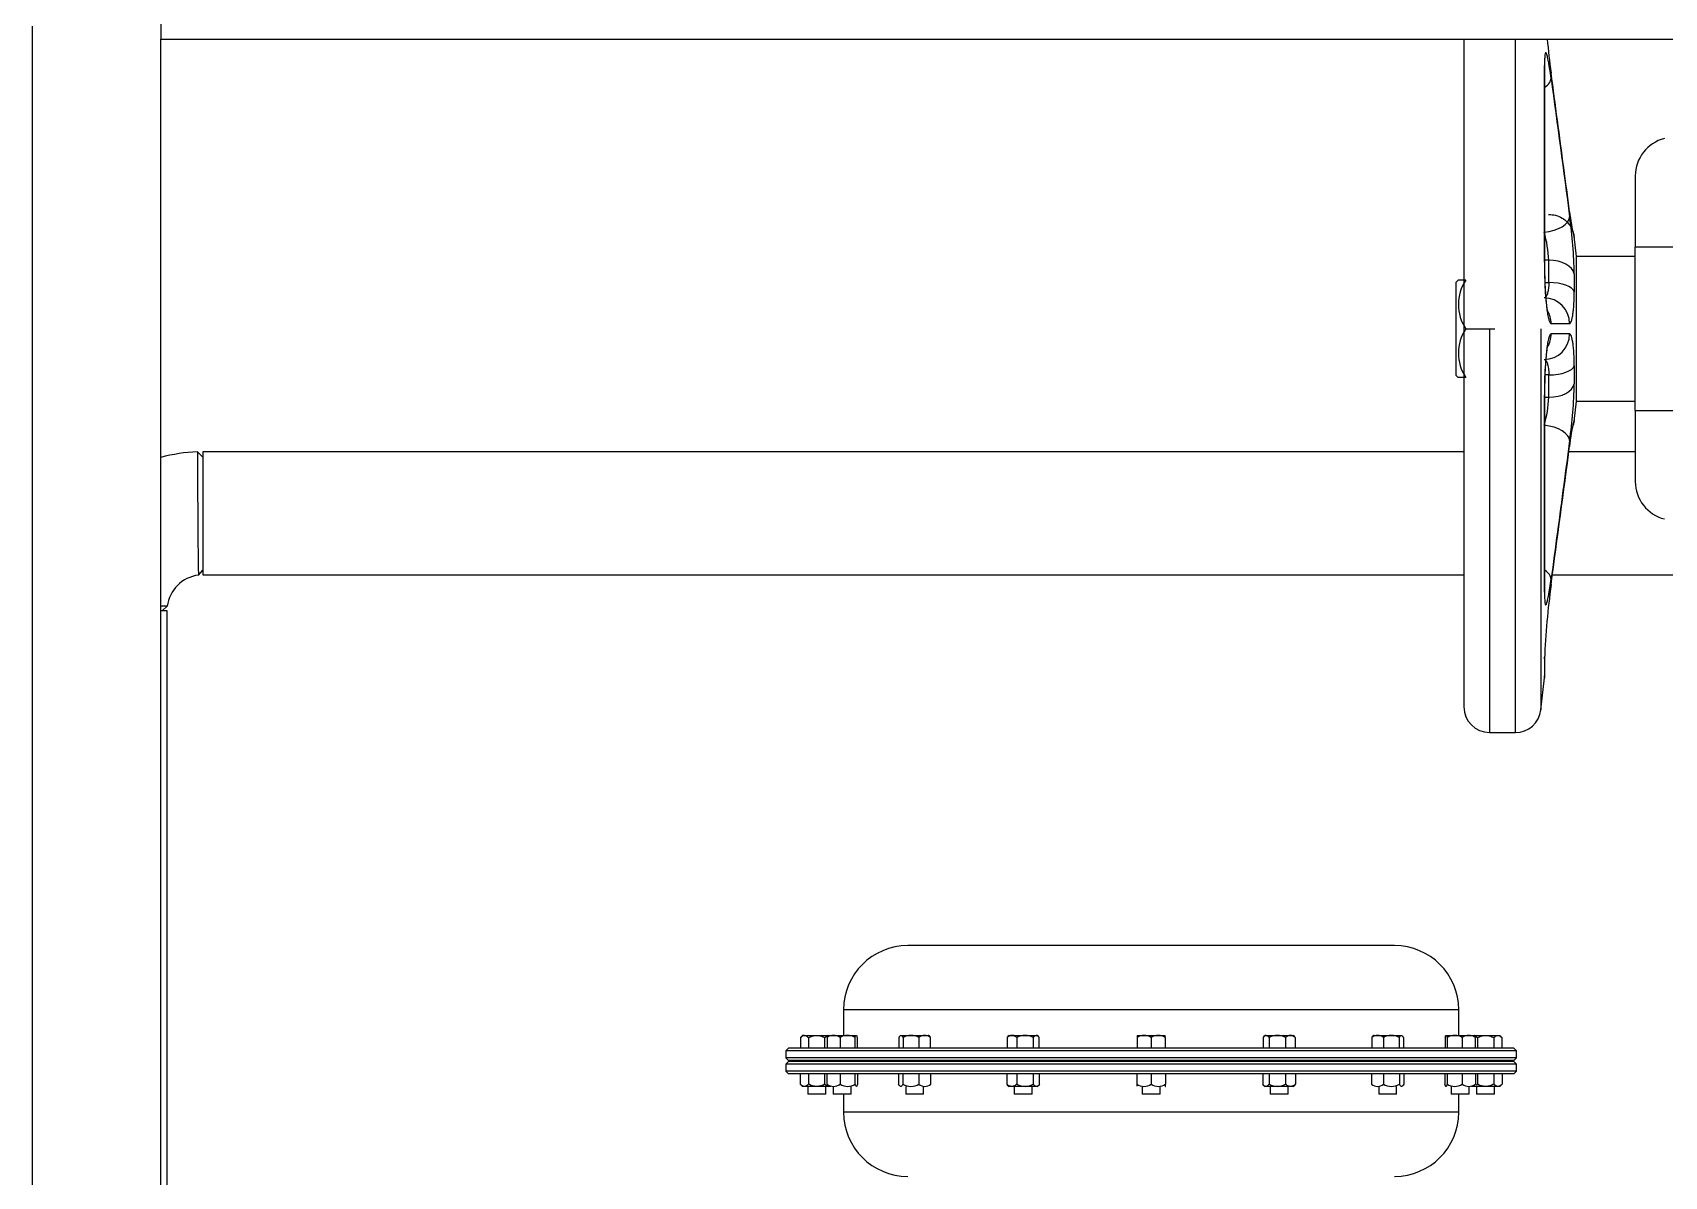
# Model space of a CAD drawing. Extents: x -681219 to -550379, y -242630 to -158199.
# Drawn here: x -639715 to -638525, y -176610 to -175776 of the extents above; entities that cross this region are included whole.
import ezdxf

# ---------------------------------------------------------------- set-up
doc = ezdxf.new("R2010")
doc.units = 0
doc.header["$LTSCALE"] = 1000
for name, color, linetype in [('$TD_AUDIT_GENERATED_(1F41)', 7, 'CONTINUOUS'), ('$TD_AUDIT_GENERATED_(1F53)', 7, 'CONTINUOUS'), ('$TD_AUDIT_GENERATED_(24C)', 7, 'CONTINUOUS'), ('DN100_BSA1', 7, 'CONTINUOUS'), ('GBT_12459_90度弯头D', 7, 'CONTINUOUS'), ('PN3326', 7, 'CONTINUOUS')]:
    doc.layers.add(name, color=color, linetype=linetype)

msp = doc.modelspace()

# ---------------------------------------------------------------- linework, layer by layer
at = {"layer": '$TD_AUDIT_GENERATED_(1F41)', "color": 7, "linetype": 'Continuous'}
for p, q in [((-639591.143, -176081.6115), (-639591.143, -176171.3878)), ((-638670.8757, -176081.6115), (-639591.143, -176081.6115)), ((-638545.7875, -176081.6115), (-638594.2941, -176081.6115)), ((-639591.143, -176171.3878), (-638670.8757, -176171.3878)), ((-638606.3219, -176171.3878), (-638363.0093, -176171.3878))]:
    msp.add_line(p, q, dxfattribs=at)
at = {"layer": '$TD_AUDIT_GENERATED_(1F53)', "color": 7, "linetype": 'Continuous'}
for p, q in [((-639617.3277, -176197.5726), (-639621.8734, -176197.5726)), ((-639617.3277, -177042.4055), (-639617.3277, -176197.5726))]:
    msp.add_line(p, q, dxfattribs=at)
at = {"layer": '$TD_AUDIT_GENERATED_(24C)', "color": 7, "linetype": 'Continuous'}
for p, q in [((-639621.8734, -175640.2111), (-639621.8734, -175780.4867)), ((-639715.3905, -177042.4055), (-639715.3905, -175771.135)), ((-639621.8734, -175780.4867), (-633113.0882, -175780.4867)), ((-639621.8734, -177042.4055), (-639621.8734, -175780.4867))]:
    msp.add_line(p, q, dxfattribs=at)
at = {"layer": 'DN100_BSA1', "color": 7, "linetype": 'Continuous'}
for p, q in [((-638670.8757, -175780.4867), (-638670.8757, -176267.7104)), ((-638633.3541, -176286.4138), (-638633.3541, -175780.4867)), ((-638612.0624, -175943.1191), (-638612.0624, -175799.7313)), ((-638611.9377, -175943.5316), (-638611.9377, -175801.3576)), ((-638611.9221, -175801.5294), (-638611.9105, -175800.3731)), ((-638545.7875, -175880.2577), (-638545.7875, -175932.2017)), ((-638590.3589, -175924.6416), (-638590.3589, -175924.2173)), ((-638588.6404, -175939.0266), (-638590.3589, -175924.2173)), ((-638588.6404, -176044.6437), (-638588.6404, -175939.0266)), ((-638545.7875, -175939.0266), (-638588.6404, -175939.0266)), ((-638545.7875, -176051.4686), (-638545.7875, -175932.2017)), ((-638498.7028, -175932.2017), (-638545.7875, -175932.2017)), ((-638608.9376, -175941.864), (-638611.9377, -175941.864)), ((-638608.9376, -175958.169), (-638608.9376, -175941.864)), ((-638590.3589, -175951.6887), (-638590.3589, -175964.788)), ((-638674.9816, -175956.2987), (-638676.4839, -175957.801)), ((-638676.4839, -176025.8693), (-638676.4839, -175957.801)), ((-638669.4841, -175956.2987), (-638674.9816, -175956.2987)), ((-638611.6072, -175958.169), (-638608.9376, -175958.169)), ((-638669.4841, -175991.8351), (-638648.4288, -175991.8351)), ((-638652.1723, -175991.8351), (-638652.1723, -176286.4138)), ((-638614.7753, -175991.8351), (-638614.7753, -176269.8663)), ((-638590.3589, -176018.8823), (-638590.3589, -176031.9815)), ((-638676.4839, -176025.8693), (-638674.9816, -176027.3716)), ((-638669.4841, -176027.3716), (-638674.9816, -176027.3716)), ((-638608.9376, -176025.5013), (-638611.6057, -176025.5013)), ((-638608.9376, -176041.8062), (-638608.9376, -176025.5013)), ((-638612.0624, -176183.939), (-638612.0624, -176040.5512)), ((-638611.9377, -176182.3127), (-638611.9377, -176040.1387)), ((-638611.9377, -176041.8062), (-638608.9376, -176041.8062)), ((-638590.3589, -176059.4529), (-638588.6404, -176044.6437)), ((-638588.6404, -176044.6437), (-638545.7875, -176044.6437)), ((-638545.7875, -176051.4686), (-638498.7028, -176051.4686)), ((-638545.7875, -176051.4686), (-638545.7875, -176103.4126)), ((-638590.3589, -176059.0287), (-638590.3589, -176059.4529)), ((-638612.0624, -176232.655), (-638612.0624, -176246.487)), ((-638611.9377, -176244.3311), (-638611.9377, -176230.6162)), ((-638614.7753, -176269.8663), (-638612.0624, -176246.487)), ((-638652.1723, -176286.4138), (-638633.3541, -176286.4138))]:
    msp.add_line(p, q, dxfattribs=at)
for centre, radius, start, end in [((-637996.212, -175723.859), 616.4489, 185.2659195, 187.5867104), ((-638517.7324, -175880.2577), 28.0551, 104.161653, 180), ((-638487.0203, -175896.8394), 107.1194, 185.124308, 195.183766), ((-638928.3589, -175958.1614), 338.062, 1.0970687, 8.1504892), ((-638697.244, -175945.8343), 88.3956, 2.5742995, 16.0414934), ((-638608.9376, -175926.3732), 18.7034, 6.6190239, 17.00215), ((-638643.2354, -175974.0669), 31.6971, 145.9052426, 214.0947574), ((-638643.0966, -176009.6034), 31.8122, 146.0453874, 213.9546126), ((-638608.1173, -173800.9286), 2187.1279, 270.02234, 270.3773862), ((-638607.7193, -178068.6435), 2073.0296, 89.612843, 89.9874308), ((-638933.9348, -176025.058), 343.6457, 351.9068855, 358.8455566), ((-638693.9169, -176038.3813), 85.0482, 343.692178, 357.692029), ((-638507.16, -176083.2251), 86.7567, 163.6307496, 176.0596499), ((-638608.9376, -176057.2971), 18.7034, 345.467224, 353.3809761), ((-638517.7324, -176103.4126), 28.0551, 180, 255.838347), ((-637991.1935, -176260.2553), 621.4821, 172.4338001, 177.4546365), ((-638630.6411, -176244.3311), 18.7034, 353.3809761, 0), ((-638652.1723, -176267.7104), 18.7034, 180, 270), ((-638633.3541, -176267.7104), 18.7034, 270, 353.3809761)]:
    msp.add_arc(centre, radius, start, end, dxfattribs=at)
for centre, major_axis, ratio, start_param, end_param in [((-638630.6411, -175801.3576), (-18.7034, 0), 0.754378405, 3.141592654, 3.257116414), ((-638625.8433, -175810.8731), (18.5378, 2.4835), 0.49666831, 5.491692957, 6.214702089), ((-638612.2904, -175912.056), (-18.538, -2.482), 0.49667246, 1.50439629, 3.070622866), ((-638608.9376, -175926.784), (18.7034, 0), 0.993725393, 0.115523761, 0.415185486), ((-638630.6411, -175943.5316), (-18.7034, 0), 0.191304348, 3.129945742, 3.257116414), ((-638608.9376, -175952.9687), (-18.7034, 0), 0.593725393, 3.257116414, 4.71238898), ((-638608.9376, -175965.6504), (-18.7034, 0), 0.4, 3.257116414, 4.71238898), ((-638612.2904, -175988.0945), (0, 18.7034), 0.99334492, 4.716958731, 6.283185307), ((-638625.8433, -175988.0945), (0, -18.7034), 0.993336619, 1.572838372, 2.107256507), ((-638612.2904, -175995.5758), (0, -18.7034), 0.99334492, 0, 1.566226576), ((-638625.8433, -175995.5758), (0, 18.7034), 0.993336619, 4.178509404, 4.710346936), ((-638608.9376, -176018.0199), (18.7034, 0), 0.4, 4.71238898, 6.167661546), ((-638608.9376, -176030.7015), (-18.7034, 0), 0.593725393, 1.570796327, 3.026068893), ((-638630.6411, -176040.1387), (-18.7034, 0), 0.191304348, 3.026068893, 3.141592654), ((-638612.2904, -176071.6143), (-18.538, 2.482), 0.49667246, 3.212562441, 4.778789017), ((-638608.9376, -176056.8863), (18.7034, 0), 0.993725393, 5.867300109, 6.167661546), ((-638625.8433, -176172.7972), (18.5378, -2.4835), 0.49666831, 0.068483218, 0.79149235), ((-638630.6411, -176182.3127), (-18.7034, 0), 0.754378405, 3.026068893, 3.141592654), ((-638630.6411, -176230.6162), (-18.7034, 0), 0.945682753, 3.026068893, 3.141592654)]:
    msp.add_ellipse(centre, major_axis=major_axis, ratio=ratio, start_param=start_param, end_param=end_param, dxfattribs=at)
for points, knots in [([(-638607.2646, -175809.0255), (-638607.5867, -175806.6206), (-638607.9033, -175804.4153), (-638608.3709, -175801.3948), (-638608.5255, -175800.4363), (-638608.8325, -175798.6195), (-638608.9825, -175797.775), (-638609.4203, -175795.4412), (-638609.6972, -175794.1424), (-638610.0918, -175792.5914), (-638610.2182, -175792.1475), (-638610.4591, -175791.4114), (-638610.574, -175791.1174), (-638610.7931, -175790.6764), (-638610.8972, -175790.5294), (-638611.0455, -175790.4229), (-638611.0936, -175790.4066), (-638611.186, -175790.4124), (-638611.2304, -175790.4344), (-638611.444, -175790.638), (-638611.5882, -175791.0977), (-638611.7356, -175792.0511), (-638611.7635, -175792.2615), (-638611.8153, -175792.7159), (-638611.8393, -175792.9602), (-638611.9057, -175793.744), (-638611.9427, -175794.3338), (-638612.002, -175795.6469), (-638612.0245, -175796.3701), (-638612.0547, -175797.9536), (-638612.0624, -175798.8139), (-638612.0624, -175799.7313)], [0, 0, 0, 0, 0.125, 0.125, 0.1875, 0.1875, 0.25, 0.25, 0.375, 0.375, 0.4375, 0.4375, 0.5, 0.5, 0.5625, 0.5625, 0.59375, 0.59375, 0.625, 0.625, 0.75, 0.75, 0.78125, 0.78125, 0.8125, 0.8125, 0.875, 0.875, 0.9375, 0.9375, 1, 1, 1, 1]), ([(-638611.9105, -175800.3731), (-638611.9055, -175799.4255), (-638611.8999, -175797.6045), (-638611.8088, -175796.5012), (-638611.7883, -175796.3522), (-638611.7883, -175796.3521)], [0, 0, 0, 0, 0.1037964931, 0.2407247252, 0.2770910238, 0.2770910238, 0.2770910238, 0.2770910238]), ([(-638593.7116, -175906.407), (-638595.1477, -175895.686), (-638596.5842, -175884.9631), (-638598.0209, -175874.2395), (-638601.1016, -175851.2441), (-638604.183, -175828.2456), (-638607.2646, -175805.2466)], [0, 0, 0, 0, 0.318029207, 0.318029207, 0.318029207, 1, 1, 1, 1]), ([(-638609.0963, -175908.5032), (-638607.1926, -175908.5386), (-638603.9183, -175908.6648), (-638599.253, -175910.8144), (-638595.7764, -175913.5721), (-638593.4833, -175916.3969), (-638592.1751, -175918.7656), (-638591.5694, -175920.2535), (-638591.3151, -175921.008), (-638591.1952, -175921.4205), (-638591.1917, -175921.4541), (-638591.4114, -175920.5171), (-638591.9666, -175917.6861), (-638592.8297, -175912.524), (-638593.4354, -175908.0648), (-638593.7551, -175905.7019)], [0, 0, 0, 0, 0.089890045, 0.180454495, 0.25664734, 0.320424844, 0.36996897, 0.401692341, 0.425910644, 0.45427459, 0.497266816, 0.574568597, 0.704780663, 0.867936806, 1, 1, 1, 1]), ([(-638612.0624, -175943.1191), (-638612.0624, -175945.8626), (-638612.0324, -175948.6133), (-638611.9436, -175952.7495), (-638611.9066, -175954.1299), (-638611.8173, -175956.8944), (-638611.7655, -175958.2594), (-638611.5902, -175962.2742), (-638611.4466, -175964.8581), (-638611.2312, -175967.9687), (-638611.1864, -175968.5841), (-638611.094, -175969.7876), (-638611.0465, -175970.3777), (-638610.8995, -175972.1133), (-638610.7959, -175973.2243), (-638610.5771, -175975.355), (-638610.4619, -175976.3746), (-638610.2799, -175977.8334), (-638610.2175, -175978.3084), (-638610.0912, -175979.2232), (-638610.0271, -175979.6643), (-638609.7013, -175981.7904), (-638609.4249, -175983.2393), (-638609.0574, -175984.7289), (-638608.9826, -175985.0113), (-638608.8323, -175985.537), (-638608.7568, -175985.7808), (-638608.5287, -175986.4568), (-638608.3749, -175986.8333), (-638608.0636, -175987.4395), (-638607.9061, -175987.6692), (-638607.5872, -175987.9781), (-638607.4256, -175988.0565), (-638607.2646, -175988.0563)], [0, 0, 0, 0, 0.125, 0.125, 0.1875, 0.1875, 0.25, 0.25, 0.375, 0.375, 0.40625, 0.40625, 0.4375, 0.4375, 0.5, 0.5, 0.5625, 0.5625, 0.59375, 0.59375, 0.625, 0.625, 0.75, 0.75, 0.78125, 0.78125, 0.8125, 0.8125, 0.875, 0.875, 0.9375, 0.9375, 1, 1, 1, 1]), ([(-638609.5121, -175980.1614), (-638609.5117, -175980.1626), (-638609.554, -175980.0221), (-638609.8189, -175978.8677), (-638610.3415, -175975.6198), (-638610.9801, -175969.6496), (-638611.5323, -175961.4041), (-638611.8845, -175952.0917), (-638611.9088, -175946.522), (-638611.9164, -175943.5697)], [0.3477660261, 0.3477660261, 0.3477660261, 0.3477660261, 0.3714615548, 0.4285541454, 0.5163783682, 0.6308193417, 0.7574330191, 0.8897505765, 1, 1, 1, 1]), ([(-638608.9376, -175958.169), (-638608.9376, -175959.8634), (-638609.037, -175961.405), (-638609.2691, -175963.1475), (-638609.3211, -175963.4872), (-638609.4336, -175964.1365), (-638609.4943, -175964.4476), (-638609.6884, -175965.3414), (-638609.8339, -175965.8848), (-638610.1523, -175966.8672), (-638610.326, -175967.3069), (-638610.6868, -175968.0557), (-638610.8749, -175968.3691), (-638611.2638, -175968.8754), (-638611.4659, -175969.069), (-638611.875, -175969.3265), (-638612.0818, -175969.3911), (-638612.2904, -175969.3911)], [0, 0, 0, 0, 0.25, 0.25, 0.3125, 0.3125, 0.375, 0.375, 0.5, 0.5, 0.625, 0.625, 0.75, 0.75, 0.875, 0.875, 1, 1, 1, 1]), ([(-638593.7116, -175988.009), (-638593.498, -175988.0073), (-638593.2876, -175987.8671), (-638592.8741, -175987.3203), (-638592.6708, -175986.9138), (-638592.3727, -175986.0994), (-638592.2741, -175985.7923), (-638592.0825, -175985.1184), (-638591.9893, -175984.7511), (-638591.7176, -175983.5603), (-638591.5471, -175982.6484), (-638591.2311, -175980.5896), (-638591.085, -175979.4332), (-638590.8311, -175976.9516), (-638590.7223, -175975.6222), (-638590.5889, -175973.4997), (-638590.5494, -175972.7706), (-638590.481, -175971.2692), (-638590.452, -175970.4946), (-638590.3824, -175968.1263), (-638590.3589, -175966.4872), (-638590.3589, -175964.788)], [0, 0, 0, 0, 0.125, 0.125, 0.25, 0.25, 0.3125, 0.3125, 0.375, 0.375, 0.5, 0.5, 0.625, 0.625, 0.75, 0.75, 0.8125, 0.8125, 0.875, 0.875, 1, 1, 1, 1]), ([(-638607.2646, -175995.614), (-638607.5867, -175995.6135), (-638607.9033, -175995.9215), (-638608.3709, -175996.8278), (-638608.5255, -175997.2047), (-638608.8325, -175998.1132), (-638608.9825, -175998.6384), (-638609.4203, -176000.4104), (-638609.6972, -176001.8547), (-638610.0918, -176004.4274), (-638610.2182, -176005.344), (-638610.4591, -176007.2721), (-638610.574, -176008.2866), (-638610.7931, -176010.416), (-638610.8972, -176011.5308), (-638611.0455, -176013.2807), (-638611.0936, -176013.877), (-638611.186, -176015.0808), (-638611.2304, -176015.69), (-638611.444, -176018.7725), (-638611.5882, -176021.3531), (-638611.7356, -176024.7251), (-638611.7635, -176025.4083), (-638611.8153, -176026.7733), (-638611.8393, -176027.4568), (-638611.9057, -176029.5104), (-638611.9427, -176030.8837), (-638612.002, -176033.6383), (-638612.0245, -176035.0196), (-638612.0547, -176037.7907), (-638612.0624, -176039.1795), (-638612.0624, -176040.5512)], [0, 0, 0, 0, 0.125, 0.125, 0.1875, 0.1875, 0.25, 0.25, 0.375, 0.375, 0.4375, 0.4375, 0.5, 0.5, 0.5625, 0.5625, 0.59375, 0.59375, 0.625, 0.625, 0.75, 0.75, 0.78125, 0.78125, 0.8125, 0.8125, 0.875, 0.875, 0.9375, 0.9375, 1, 1, 1, 1]), ([(-638590.3589, -176018.8823), (-638590.3589, -176017.182), (-638590.3824, -176015.5519), (-638590.4738, -176012.4277), (-638590.5415, -176010.9335), (-638590.6749, -176008.798), (-638590.7248, -176008.1016), (-638590.8342, -176006.7567), (-638590.8934, -176006.111), (-638591.0833, -176004.2523), (-638591.2262, -176003.1177), (-638591.462, -176001.5743), (-638591.5441, -176001.0863), (-638591.7152, -176000.1649), (-638591.8045, -175999.7299), (-638592.0784, -175998.5268), (-638592.269, -175997.8569), (-638592.6631, -175996.7747), (-638592.8665, -175996.3623), (-638593.1803, -175995.944), (-638593.2861, -175995.8385), (-638593.4982, -175995.6978), (-638593.6047, -175995.6621), (-638593.7116, -175995.6613)], [0, 0, 0, 0, 0.125, 0.125, 0.25, 0.25, 0.3125, 0.3125, 0.375, 0.375, 0.5, 0.5, 0.5625, 0.5625, 0.625, 0.625, 0.75, 0.75, 0.875, 0.875, 0.9375, 0.9375, 1, 1, 1, 1]), ([(-638611.8974, -176037.9885), (-638611.8901, -176035.8312), (-638611.8663, -176030.8738), (-638611.5215, -176022.0237), (-638610.9429, -176013.5548), (-638610.2632, -176007.4079), (-638609.7023, -176004.2004), (-638609.5182, -176003.5288), (-638609.5179, -176003.5266)], [0, 0, 0, 0, 0.0814489885, 0.2180808201, 0.3540201461, 0.4715807127, 0.5706081268, 0.6301340733, 0.6301340733, 0.6301340733, 0.6301340733]), ([(-638612.2904, -176014.2792), (-638611.8728, -176014.2792), (-638611.4666, -176014.5339), (-638610.8803, -176015.2926), (-638610.6885, -176015.6114), (-638610.3278, -176016.3593), (-638610.1572, -176016.79), (-638609.919, -176017.5218), (-638609.8426, -176017.7801), (-638609.6963, -176018.3264), (-638609.6263, -176018.6157), (-638609.4302, -176019.5161), (-638609.3177, -176020.1612), (-638609.1331, -176021.5399), (-638609.061, -176022.2734), (-638608.9629, -176023.8336), (-638608.9376, -176024.6532), (-638608.9376, -176025.5013)], [0, 0, 0, 0, 0.25, 0.25, 0.375, 0.375, 0.5, 0.5, 0.5625, 0.5625, 0.625, 0.625, 0.75, 0.75, 0.875, 0.875, 1, 1, 1, 1]), ([(-638593.7525, -176077.8535), (-638593.7315, -176077.691), (-638593.3464, -176074.7136), (-638592.538, -176069.3188), (-638591.6684, -176064.372), (-638591.2681, -176062.5115), (-638591.1958, -176062.2522), (-638591.1958, -176062.2522)], [0, 0, 0, 0, 0.0086866735, 0.1848103011, 0.3608193137, 0.4837816447, 0.5205297267, 0.5205297267, 0.5205297267, 0.5205297267]), ([(-638593.7116, -176073.4372), (-638595.1477, -176084.1693), (-638596.5842, -176094.8994), (-638598.0209, -176105.6288), (-638601.1016, -176128.6365), (-638604.183, -176151.641), (-638607.2646, -176174.6448)], [0, 0, 0, 0, 0.318029207, 0.318029207, 0.318029207, 1, 1, 1, 1]), ([(-638612.0624, -176183.939), (-638612.0624, -176185.7738), (-638612.0324, -176187.3447), (-638611.9436, -176189.32), (-638611.9066, -176189.9144), (-638611.8173, -176190.9704), (-638611.7655, -176191.4245), (-638611.5902, -176192.5619), (-638611.4466, -176193.0282), (-638611.2312, -176193.2355), (-638611.1864, -176193.2578), (-638611.094, -176193.2638), (-638611.0465, -176193.2477), (-638610.8995, -176193.1432), (-638610.7959, -176192.9986), (-638610.5771, -176192.5604), (-638610.4619, -176192.2668), (-638610.2799, -176191.7114), (-638610.2175, -176191.5066), (-638610.0912, -176191.0633), (-638610.0271, -176190.8244), (-638609.7013, -176189.5449), (-638609.4249, -176188.2527), (-638609.0574, -176186.2952), (-638608.9826, -176185.8851), (-638608.8323, -176185.0391), (-638608.7568, -176184.6025), (-638608.5287, -176183.2532), (-638608.3749, -176182.3007), (-638608.0636, -176180.2912), (-638607.9061, -176179.2341), (-638607.5872, -176177.0126), (-638607.4256, -176175.8473), (-638607.2646, -176174.6448)], [0, 0, 0, 0, 0.125, 0.125, 0.1875, 0.1875, 0.25, 0.25, 0.375, 0.375, 0.40625, 0.40625, 0.4375, 0.4375, 0.5, 0.5, 0.5625, 0.5625, 0.59375, 0.59375, 0.625, 0.625, 0.75, 0.75, 0.78125, 0.78125, 0.8125, 0.8125, 0.875, 0.875, 0.9375, 0.9375, 1, 1, 1, 1]), ([(-638611.7879, -176187.3334), (-638611.7874, -176187.3328), (-638611.8291, -176186.9395), (-638611.921, -176185.3305), (-638611.9199, -176183.3419), (-638611.92, -176182.1253)], [0.6883615382, 0.6883615382, 0.6883615382, 0.6883615382, 0.7611742452, 0.8787816893, 1, 1, 1, 1])]:
    msp.add_open_spline(points, degree=3, knots=knots, dxfattribs=at)
for points in [[(-638607.2646, -175809.0255), (-638602.746, -175842.7569), (-638598.2272, -175876.4873), (-638593.7116, -175910.2331)], [(-638607.2646, -176178.4237), (-638602.746, -176144.6993), (-638598.2272, -176110.9739), (-638593.7116, -176077.2633)]]:
    msp.add_open_spline(points, degree=3, dxfattribs=at)
at = {"layer": 'GBT_12459_90度弯头D', "color": 7, "linetype": 'Continuous'}
for p, q in [((-639591.143, -176085.4145), (-639595.0083, -176081.6759)), ((-639591.143, -176085.4146), (-639591.143, -176167.8819)), ((-639594.4161, -176171.5932), (-639591.143, -176167.8818)), ((-639620.8337, -176197.5726), (-639617.1224, -176194.2995))]:
    msp.add_line(p, q, dxfattribs=at)
for centre, radius, start, end in [((-639591.143, -176197.5726), 115.9611, 91.9261288, 105.3673541), ((-634675.0157, -176094.2288), 4920.0087, 179.8538184, 180.900981), ((-639591.143, -176197.5726), 26.1848, 97.1628602, 172.8485307), ((-639696.5711, -181430.157), 5236.4602, 89.1306618, 89.1825516)]:
    msp.add_arc(centre, radius, start, end, dxfattribs=at)
at = {"layer": 'PN3326', "color": 7, "linetype": 'Continuous'}
for p, q in [((-638721.4346, -176441.9326), (-639076.7993, -176441.9326)), ((-638674.6761, -176488.6911), (-639123.5578, -176488.6911)), ((-639123.5578, -176488.6911), (-639123.5578, -176507.3945)), ((-638674.6761, -176507.3945), (-638674.6761, -176488.6911)), ((-639153.4833, -176507.3945), (-639155.0746, -176508.9859)), ((-639155.0746, -176508.9859), (-639155.0746, -176516.7462)), ((-639152.1051, -176507.3945), (-639153.4833, -176507.3945)), ((-639152.1051, -176507.3945), (-639143.1964, -176507.3945)), ((-639149.1355, -176508.9859), (-639149.1355, -176516.7462)), ((-639143.1964, -176507.3945), (-639134.7591, -176507.3945)), ((-639137.2573, -176516.7462), (-639137.2573, -176508.9859)), ((-639135.591, -176508.9859), (-639135.591, -176516.7462)), ((-639134.9038, -176507.3945), (-639130.8792, -176507.3945)), ((-639130.8792, -176507.3945), (-639120.6803, -176507.3945)), ((-639126.1674, -176508.9859), (-639126.1674, -176516.7462)), ((-639120.6803, -176507.3945), (-639114.4181, -176507.3945)), ((-639115.1933, -176516.7462), (-639115.1933, -176508.9859)), ((-639113.6429, -176508.9859), (-639113.6429, -176516.7462)), ((-639083.1807, -176508.9859), (-639083.1807, -176516.7462)), ((-639081.6435, -176507.3945), (-639074.3696, -176507.3945)), ((-639080.1064, -176508.9859), (-639080.1064, -176516.7462)), ((-639074.3696, -176507.3945), (-639064.4333, -176507.3945)), ((-639068.6329, -176508.9859), (-639068.6329, -176516.7462)), ((-639064.4333, -176507.3945), (-639061.4203, -176507.3945)), ((-639060.2337, -176516.7462), (-639060.2337, -176508.9859)), ((-639004.2987, -176508.9859), (-639004.2987, -176516.7462)), ((-639002.809, -176507.3945), (-639003.7388, -176508.3243)), ((-639002.809, -176507.3945), (-639000.6832, -176507.3945)), ((-639000.6832, -176507.3945), (-638991.1794, -176507.3945)), ((-638997.0677, -176508.9859), (-638997.0677, -176516.7462)), ((-638991.1794, -176507.3945), (-638983.0183, -176507.3945)), ((-638985.2911, -176508.9859), (-638985.2911, -176516.7462)), ((-638982.2352, -176507.3945), (-638983.0183, -176507.3945)), ((-638981.3054, -176508.3243), (-638982.2352, -176507.3945)), ((-638980.7455, -176516.7462), (-638980.7455, -176508.9859)), ((-638909.4038, -176507.3945), (-638904.2604, -176507.3945)), ((-638909.4038, -176507.3945), (-638909.4038, -176508.9859)), ((-638909.4038, -176508.9859), (-638909.4038, -176516.7462)), ((-638904.2604, -176507.3945), (-638893.9735, -176507.3945)), ((-638899.1169, -176508.9859), (-638899.1169, -176516.7462)), ((-638893.9735, -176507.3945), (-638888.8301, -176507.3945)), ((-638888.8301, -176508.9859), (-638888.8301, -176507.3945)), ((-638888.8301, -176508.9859), (-638888.8301, -176516.7462)), ((-638817.4884, -176508.9859), (-638817.4884, -176516.7462)), ((-638815.9987, -176507.3945), (-638816.9254, -176508.3213)), ((-638815.2156, -176507.3945), (-638815.9987, -176507.3945)), ((-638815.2156, -176507.3945), (-638807.0545, -176507.3945)), ((-638812.9428, -176508.9859), (-638812.9428, -176516.7462)), ((-638807.0545, -176507.3945), (-638797.5507, -176507.3945)), ((-638801.1662, -176508.9859), (-638801.1662, -176516.7462)), ((-638797.5507, -176507.3945), (-638795.4249, -176507.3945)), ((-638794.4982, -176508.3213), (-638795.4249, -176507.3945)), ((-638793.9351, -176508.9859), (-638793.9351, -176516.7462)), ((-638738.0002, -176508.9859), (-638738.0002, -176516.7462)), ((-638736.8136, -176507.3945), (-638733.8006, -176507.3945)), ((-638733.8006, -176507.3945), (-638723.8643, -176507.3945)), ((-638729.601, -176508.9859), (-638729.601, -176516.7462)), ((-638723.8643, -176507.3945), (-638716.5904, -176507.3945)), ((-638718.1275, -176508.9859), (-638718.1275, -176516.7462)), ((-638715.0532, -176508.9859), (-638715.0532, -176516.7462)), ((-638684.591, -176508.9859), (-638684.591, -176516.7462)), ((-638683.8158, -176507.3945), (-638677.5535, -176507.3945)), ((-638683.0406, -176508.9859), (-638683.0406, -176516.7462)), ((-638677.5535, -176507.3945), (-638667.3547, -176507.3945)), ((-638672.0665, -176508.9859), (-638672.0665, -176516.7462)), ((-638667.3547, -176507.3945), (-638663.3301, -176507.3945)), ((-638663.5181, -176507.3945), (-638655.0375, -176507.3945)), ((-638662.6429, -176508.9859), (-638662.6429, -176516.7462)), ((-638660.9766, -176508.9859), (-638660.9766, -176516.7462)), ((-638655.0375, -176507.3945), (-638646.1288, -176507.3945)), ((-638649.0984, -176508.9859), (-638649.0984, -176516.7462)), ((-638646.1288, -176507.3945), (-638644.7506, -176507.3945)), ((-638643.1592, -176508.9859), (-638644.7506, -176507.3945)), ((-638643.1592, -176508.9859), (-638643.1592, -176516.7462)), ((-639163.7701, -176516.7462), (-639165.6405, -176518.6166)), ((-638632.5934, -176518.6166), (-639165.6405, -176518.6166)), ((-639165.6405, -176518.6166), (-639165.6405, -176523.76)), ((-638634.4637, -176516.7462), (-639163.7701, -176516.7462)), ((-638632.5934, -176518.6166), (-638634.4637, -176516.7462)), ((-638632.5934, -176523.76), (-638632.5934, -176518.6166)), ((-638632.5934, -176523.76), (-639165.6405, -176523.76)), ((-639165.6405, -176523.76), (-639163.7701, -176525.6303)), ((-639163.7701, -176526.5655), (-639165.6405, -176528.4359)), ((-638632.5934, -176528.4359), (-639165.6405, -176528.4359)), ((-639165.6405, -176528.4359), (-639165.6405, -176533.5793)), ((-638632.5934, -176533.5793), (-639165.6405, -176533.5793)), ((-639165.6405, -176533.5793), (-639163.7701, -176535.4496)), ((-638634.4637, -176525.6303), (-639163.7701, -176525.6303)), ((-638634.4637, -176526.5655), (-639163.7701, -176526.5655)), ((-639161.8998, -176525.6303), (-639161.8998, -176526.5655)), ((-638636.3341, -176526.5655), (-638636.3341, -176525.6303)), ((-638634.4637, -176525.6303), (-638632.5934, -176523.76)), ((-638632.5934, -176528.4359), (-638634.4637, -176526.5655)), ((-638634.4637, -176535.4496), (-638632.5934, -176533.5793)), ((-638632.5934, -176533.5793), (-638632.5934, -176528.4359)), ((-638634.4637, -176535.4496), (-639163.7701, -176535.4496)), ((-639155.2906, -176535.4496), (-639155.2906, -176542.994)), ((-639155.2906, -176542.994), (-639153.4833, -176544.8013)), ((-639132.9095, -176544.8013), (-639153.4833, -176544.8013)), ((-639149.7426, -176544.8013), (-639149.7426, -176550.4124)), ((-639149.2435, -176535.4496), (-639149.2435, -176542.994)), ((-639137.1493, -176542.994), (-639137.1493, -176535.4496)), ((-639136.6502, -176550.4124), (-639136.6502, -176544.8013)), ((-639135.7906, -176535.4496), (-639135.7906, -176542.994)), ((-639131.1631, -176544.8013), (-639131.1631, -176550.4124)), ((-639126.1956, -176535.4496), (-639126.1956, -176542.994)), ((-639118.0708, -176550.4124), (-639118.0708, -176544.8013)), ((-639115.022, -176542.994), (-639115.022, -176535.4496)), ((-639113.4433, -176535.4496), (-639113.4433, -176542.994)), ((-639083.3893, -176535.4496), (-639083.3893, -176542.994)), ((-639080.2591, -176535.4496), (-639080.2591, -176542.994)), ((-639078.2534, -176544.8013), (-639078.2534, -176550.4124)), ((-639068.577, -176535.4496), (-639068.577, -176542.994)), ((-639065.161, -176550.4124), (-639065.161, -176544.8013)), ((-639060.025, -176542.994), (-639060.025, -176535.4496)), ((-639004.5129, -176535.4496), (-639004.5129, -176542.994)), ((-639003.9834, -176543.6269), (-639002.809, -176544.8013)), ((-638982.2352, -176544.8013), (-639002.809, -176544.8013)), ((-638999.0683, -176544.8013), (-638999.0683, -176550.4124)), ((-638997.1504, -176535.4496), (-638997.1504, -176542.994)), ((-638985.9759, -176550.4124), (-638985.9759, -176544.8013)), ((-638985.1596, -176535.4496), (-638985.1596, -176542.994)), ((-638982.2352, -176544.8013), (-638981.0608, -176543.6269)), ((-638980.5313, -176542.994), (-638980.5313, -176535.4496)), ((-638909.5908, -176535.4496), (-638909.5908, -176542.994)), ((-638909.5908, -176542.994), (-638909.5908, -176544.4867)), ((-638905.6631, -176544.8013), (-638905.6631, -176550.4124)), ((-638899.1169, -176535.4496), (-638899.1169, -176542.994)), ((-638892.5707, -176550.4124), (-638892.5707, -176544.8013)), ((-638888.8301, -176544.8013), (-638888.643, -176544.6143)), ((-638888.643, -176535.4496), (-638888.643, -176542.994)), ((-638888.643, -176544.6143), (-638888.643, -176542.994)), ((-638817.7025, -176535.4496), (-638817.7025, -176542.994)), ((-638817.0866, -176543.7134), (-638815.9987, -176544.8013)), ((-638795.4249, -176544.8013), (-638815.9987, -176544.8013)), ((-638813.0743, -176535.4496), (-638813.0743, -176542.994)), ((-638812.258, -176544.8013), (-638812.258, -176550.4124)), ((-638801.0835, -176535.4496), (-638801.0835, -176542.994)), ((-638799.1656, -176550.4124), (-638799.1656, -176544.8013)), ((-638795.4249, -176544.8013), (-638794.337, -176543.7134)), ((-638793.721, -176535.4496), (-638793.721, -176542.994)), ((-638738.2088, -176535.4496), (-638738.2088, -176542.994)), ((-638733.0729, -176544.8013), (-638733.0729, -176550.4124)), ((-638729.6569, -176535.4496), (-638729.6569, -176542.994)), ((-638719.9805, -176550.4124), (-638719.9805, -176544.8013)), ((-638717.9748, -176535.4496), (-638717.9748, -176542.994)), ((-638714.8446, -176535.4496), (-638714.8446, -176542.994)), ((-638684.7905, -176535.4496), (-638684.7905, -176542.994)), ((-638683.2119, -176535.4496), (-638683.2119, -176542.994)), ((-638680.1631, -176544.8013), (-638680.1631, -176550.4124)), ((-638672.0383, -176535.4496), (-638672.0383, -176542.994)), ((-638667.0707, -176550.4124), (-638667.0707, -176544.8013)), ((-638644.7506, -176544.8013), (-638665.3244, -176544.8013)), ((-638662.4433, -176535.4496), (-638662.4433, -176542.994)), ((-638661.5837, -176544.8013), (-638661.5837, -176550.4124)), ((-638661.0846, -176535.4496), (-638661.0846, -176542.994)), ((-638648.9904, -176535.4496), (-638648.9904, -176542.994)), ((-638648.4913, -176550.4124), (-638648.4913, -176544.8013)), ((-638644.7506, -176544.8013), (-638642.9433, -176542.994)), ((-638642.9433, -176535.4496), (-638642.9433, -176542.994)), ((-639136.6502, -176550.4124), (-639149.7426, -176550.4124)), ((-639118.0708, -176550.4124), (-639131.1631, -176550.4124)), ((-639123.5578, -176550.4124), (-639123.5578, -176563.5047)), ((-639065.161, -176550.4124), (-639078.2534, -176550.4124)), ((-638985.9759, -176550.4124), (-638999.0683, -176550.4124)), ((-638892.5707, -176550.4124), (-638905.6631, -176550.4124)), ((-638799.1656, -176550.4124), (-638812.258, -176550.4124)), ((-638719.9805, -176550.4124), (-638733.0729, -176550.4124)), ((-638667.0707, -176550.4124), (-638680.1631, -176550.4124)), ((-638674.6761, -176563.5047), (-638674.6761, -176550.4124)), ((-638648.4913, -176550.4124), (-638661.5837, -176550.4124)), ((-638674.6761, -176563.5047), (-639123.5578, -176563.5047))]:
    msp.add_line(p, q, dxfattribs=at)
for centre, radius, start, end in [((-639076.7993, -176488.6911), 46.7585, 90, 180), ((-638721.4346, -176488.6911), 46.7585, 0, 90), ((-639130.5764, -176516.0621), 8.6729, 92.0005311, 125.3234982), ((-639131.182, -176516.0623), 8.6731, 54.6768894, 87.9990813), ((-639120.3846, -176518.6695), 11.2789, 91.5025553, 120.8445232), ((-639120.9761, -176518.6697), 11.2791, 59.1557723, 88.4971492), ((-639074.0746, -176519.5938), 12.2029, 91.385247, 119.6229327), ((-639074.6647, -176519.5941), 12.2031, 60.3773407, 88.6144796), ((-639064.1205, -176514.5567), 7.169, 92.5000021, 129.0071398), ((-639064.746, -176514.5569), 7.1692, 50.993338, 87.4995201), ((-639000.3513, -176513.0513), 5.6665, 93.3577415, 134.1560967), ((-639001.0152, -176513.0515), 5.6667, 45.8445312, 86.6416305), ((-638990.8846, -176520.1749), 12.7838, 91.3215448, 118.9255136), ((-638991.4743, -176520.1751), 12.784, 61.0747478, 88.6781939), ((-638903.9625, -176517.4649), 10.0748, 91.6943038, 122.6899436), ((-638904.5583, -176517.4651), 10.075, 57.3103876, 88.3053649), ((-638893.6756, -176517.4649), 10.0748, 91.6943038, 122.6899436), ((-638894.271, -176517.4637), 10.0736, 57.3081928, 88.3075598), ((-638806.7596, -176520.1749), 12.7838, 91.3215448, 118.9255136), ((-638807.3494, -176520.1751), 12.784, 61.0747478, 88.6781939), ((-638797.2188, -176513.0513), 5.6665, 93.3577415, 134.1560967), ((-638797.8826, -176513.0515), 5.6667, 45.8445312, 86.6416305), ((-638733.4879, -176514.5567), 7.169, 92.5000021, 129.0071398), ((-638734.1134, -176514.5569), 7.1692, 50.993338, 87.4995201), ((-638723.5693, -176519.5938), 12.2029, 91.385247, 119.6229327), ((-638724.1593, -176519.5941), 12.2031, 60.3773407, 88.6144796), ((-638677.2578, -176518.6695), 11.2789, 91.5025553, 120.8445232), ((-638677.8494, -176518.6697), 11.2791, 59.1557723, 88.4971492), ((-638667.0519, -176516.0621), 8.6729, 92.0005311, 125.3234982), ((-638667.6575, -176516.0623), 8.6731, 54.6768894, 87.9990813), ((-639130.9931, -176536.584), 8.0065, 233.1870886, 306.8129114), ((-639120.6088, -176534.0386), 10.5552, 238.0421072, 301.9578928), ((-639074.418, -176533.1362), 11.4583, 239.3518018, 300.6481982), ((-639064.301, -176538.0537), 6.5338, 229.1230631, 310.8769369), ((-638991.155, -176532.569), 12.026, 240.0969857, 299.9030143), ((-638904.3539, -176535.2146), 9.3779, 236.0522759, 303.9477241), ((-638904.3539, -176535.2147), 9.3778, 236.0518891, 303.9481109), ((-638893.88, -176535.2147), 9.3778, 236.0518891, 303.9481109), ((-638893.88, -176535.2146), 9.3779, 236.0523601, 303.9476399), ((-638807.0789, -176532.569), 12.026, 240.0969857, 299.9030143), ((-638733.9329, -176538.0537), 6.5338, 229.1230631, 310.8769369), ((-638723.8159, -176533.1362), 11.4583, 239.3518018, 300.6481982), ((-638677.6251, -176534.0386), 10.5552, 238.0421072, 301.9578928), ((-638667.2408, -176536.584), 8.0065, 233.1870886, 306.8129114), ((-639076.7993, -176563.5047), 46.7585, 180, 270), ((-638721.4346, -176563.5047), 46.7585, 270, 0)]:
    msp.add_arc(centre, radius, start, end, dxfattribs=at)
for points, knots in [([(-639155.0746, -176508.9859), (-639154.6112, -176508.5225), (-639154.1355, -176508.126), (-639153.3906, -176507.7002), (-639153.1351, -176507.5864), (-639152.6202, -176507.4334), (-639152.3627, -176507.3945), (-639152.1051, -176507.3945)], [0, 0, 0, 0, 0.5, 0.5, 0.75, 0.75, 1, 1, 1, 1]), ([(-639152.1051, -176507.3945), (-639151.8479, -176507.3945), (-639151.5907, -176507.4333), (-639151.0761, -176507.586), (-639150.8214, -176507.6994), (-639150.077, -176508.1244), (-639149.6003, -176508.5211), (-639149.1355, -176508.9859)], [0, 0, 0, 0, 0.25, 0.25, 0.5, 0.5, 1, 1, 1, 1]), ([(-639149.1355, -176508.9859), (-639148.2077, -176508.522), (-639147.2511, -176508.124), (-639145.766, -176507.7), (-639145.2617, -176507.5874), (-639144.2302, -176507.4338), (-639143.7114, -176507.3945), (-639143.1964, -176507.3945)], [0, 0, 0, 0, 0.5, 0.5, 0.75, 0.75, 1, 1, 1, 1]), ([(-639143.1964, -176507.3945), (-639142.6806, -176507.3945), (-639142.1664, -176507.4335), (-639141.1412, -176507.5856), (-639140.6279, -176507.6996), (-639139.1332, -176508.1266), (-639138.182, -176508.5235), (-639137.2573, -176508.9859)], [0, 0, 0, 0, 0.25, 0.25, 0.5, 0.5, 1, 1, 1, 1]), ([(-639137.2573, -176508.9859), (-639136.7916, -176508.5202), (-639136.3154, -176508.1245), (-639135.5754, -176507.7015), (-639135.3244, -176507.5892), (-639134.8118, -176507.4354), (-639134.5478, -176507.3945), (-639134.2877, -176507.3945)], [0, 0, 0, 0, 0.5, 0.5, 0.75, 0.75, 1, 1, 1, 1]), ([(-639134.8158, -176507.3945), (-639134.8831, -176507.3945), (-639134.9504, -176507.4335), (-639135.085, -176507.5868), (-639135.1515, -176507.7006), (-639135.3459, -176508.1261), (-639135.4701, -176508.5225), (-639135.591, -176508.9859)], [0, 0, 0, 0, 0.25, 0.25, 0.5, 0.5, 1, 1, 1, 1]), ([(-639115.1933, -176508.9859), (-639115.0723, -176508.5225), (-639114.9481, -176508.126), (-639114.7537, -176507.7002), (-639114.687, -176507.5864), (-639114.5525, -176507.4334), (-639114.4853, -176507.3945), (-639114.4181, -176507.3945)], [0, 0, 0, 0, 0.5, 0.5, 0.75, 0.75, 1, 1, 1, 1]), ([(-639114.4181, -176507.3945), (-639114.3508, -176507.3945), (-639114.2835, -176507.4335), (-639114.1489, -176507.5868), (-639114.0823, -176507.7006), (-639113.888, -176508.1261), (-639113.7638, -176508.5225), (-639113.6429, -176508.9859)], [0, 0, 0, 0, 0.25, 0.25, 0.5, 0.5, 1, 1, 1, 1]), ([(-639083.1807, -176508.9859), (-639082.9408, -176508.5225), (-639082.6945, -176508.126), (-639082.3089, -176507.7002), (-639082.1767, -176507.5864), (-639081.9102, -176507.4334), (-639081.7769, -176507.3945), (-639081.6435, -176507.3945)], [0, 0, 0, 0, 0.5, 0.5, 0.75, 0.75, 1, 1, 1, 1]), ([(-639081.6435, -176507.3945), (-639081.5101, -176507.3945), (-639081.3767, -176507.4335), (-639081.1098, -176507.5868), (-639080.9778, -176507.7006), (-639080.5925, -176508.1261), (-639080.3462, -176508.5225), (-639080.1064, -176508.9859)], [0, 0, 0, 0, 0.25, 0.25, 0.5, 0.5, 1, 1, 1, 1]), ([(-639060.2337, -176508.9859), (-639060.4735, -176508.5225), (-639060.7198, -176508.126), (-639061.1054, -176507.7002), (-639061.2377, -176507.5864), (-639061.5042, -176507.4334), (-639061.6375, -176507.3945), (-639061.7708, -176507.3945)], [0, 0, 0, 0, 0.5, 0.5, 0.75, 0.75, 1, 1, 1, 1]), ([(-638985.2911, -176508.9859), (-638984.9364, -176508.5225), (-638984.5723, -176508.126), (-638984.0021, -176507.7002), (-638983.8066, -176507.5864), (-638983.4125, -176507.4334), (-638983.2154, -176507.3945), (-638983.0183, -176507.3945)], [0, 0, 0, 0, 0.5, 0.5, 0.75, 0.75, 1, 1, 1, 1]), ([(-638983.0183, -176507.3945), (-638982.8211, -176507.3945), (-638982.6238, -176507.4335), (-638982.2291, -176507.5868), (-638982.0339, -176507.7006), (-638981.4642, -176508.1261), (-638981.1001, -176508.5225), (-638980.7455, -176508.9859)], [0, 0, 0, 0, 0.25, 0.25, 0.5, 0.5, 1, 1, 1, 1]), ([(-638817.4884, -176508.9859), (-638817.1337, -176508.5225), (-638816.7696, -176508.126), (-638816.1995, -176507.7002), (-638816.0039, -176507.5864), (-638815.6099, -176507.4334), (-638815.4128, -176507.3945), (-638815.2156, -176507.3945)], [0, 0, 0, 0, 0.5, 0.5, 0.75, 0.75, 1, 1, 1, 1]), ([(-638815.2156, -176507.3945), (-638815.0184, -176507.3945), (-638814.8211, -176507.4335), (-638814.4265, -176507.5868), (-638814.2313, -176507.7006), (-638813.6615, -176508.1261), (-638813.2975, -176508.5225), (-638812.9428, -176508.9859)], [0, 0, 0, 0, 0.25, 0.25, 0.5, 0.5, 1, 1, 1, 1]), ([(-638736.4631, -176507.3945), (-638736.5964, -176507.3945), (-638736.7299, -176507.4335), (-638736.9968, -176507.5868), (-638737.1288, -176507.7006), (-638737.5141, -176508.1261), (-638737.7604, -176508.5225), (-638738.0002, -176508.9859)], [0, 0, 0, 0, 0.25, 0.25, 0.5, 0.5, 1, 1, 1, 1]), ([(-638718.1275, -176508.9859), (-638717.8876, -176508.5225), (-638717.6414, -176508.126), (-638717.2558, -176507.7002), (-638717.1235, -176507.5864), (-638716.857, -176507.4334), (-638716.7237, -176507.3945), (-638716.5904, -176507.3945)], [0, 0, 0, 0, 0.5, 0.5, 0.75, 0.75, 1, 1, 1, 1]), ([(-638716.5904, -176507.3945), (-638716.457, -176507.3945), (-638716.3235, -176507.4335), (-638716.0566, -176507.5868), (-638715.9246, -176507.7006), (-638715.5393, -176508.1261), (-638715.2931, -176508.5225), (-638715.0532, -176508.9859)], [0, 0, 0, 0, 0.25, 0.25, 0.5, 0.5, 1, 1, 1, 1]), ([(-638684.591, -176508.9859), (-638684.47, -176508.5225), (-638684.3458, -176508.126), (-638684.1514, -176507.7002), (-638684.0847, -176507.5864), (-638683.9503, -176507.4334), (-638683.883, -176507.3945), (-638683.8158, -176507.3945)], [0, 0, 0, 0, 0.5, 0.5, 0.75, 0.75, 1, 1, 1, 1]), ([(-638683.8158, -176507.3945), (-638683.7485, -176507.3945), (-638683.6812, -176507.4335), (-638683.5466, -176507.5868), (-638683.4801, -176507.7006), (-638683.2857, -176508.1261), (-638683.1616, -176508.5225), (-638683.0406, -176508.9859)], [0, 0, 0, 0, 0.25, 0.25, 0.5, 0.5, 1, 1, 1, 1]), ([(-638663.9462, -176507.3945), (-638663.689, -176507.3945), (-638663.4318, -176507.4333), (-638662.9172, -176507.586), (-638662.6625, -176507.6994), (-638661.9181, -176508.1244), (-638661.4414, -176508.5211), (-638660.9766, -176508.9859)], [0, 0, 0, 0, 0.25, 0.25, 0.5, 0.5, 1, 1, 1, 1]), ([(-638662.6429, -176508.9859), (-638662.7638, -176508.5225), (-638662.888, -176508.126), (-638663.0825, -176507.7002), (-638663.1492, -176507.5864), (-638663.2836, -176507.4334), (-638663.3508, -176507.3945), (-638663.4181, -176507.3945)], [0, 0, 0, 0, 0.5, 0.5, 0.75, 0.75, 1, 1, 1, 1]), ([(-638660.9766, -176508.9859), (-638660.0547, -176508.525), (-638659.1028, -176508.1266), (-638657.0926, -176507.5535), (-638656.0737, -176507.3945), (-638655.0375, -176507.3945)], [0, 0, 0, 0, 0.5, 0.5, 1, 1, 1, 1]), ([(-638655.0375, -176507.3945), (-638654.517, -176507.3945), (-638653.9883, -176507.4354), (-638652.962, -176507.5896), (-638652.4598, -176507.702), (-638650.9798, -176508.1254), (-638650.0283, -176508.5209), (-638649.0984, -176508.9859)], [0, 0, 0, 0, 0.25, 0.25, 0.5, 0.5, 1, 1, 1, 1]), ([(-638649.0984, -176508.9859), (-638648.635, -176508.5225), (-638648.1592, -176508.126), (-638647.4143, -176507.7002), (-638647.1588, -176507.5864), (-638646.6439, -176507.4334), (-638646.3864, -176507.3945), (-638646.1288, -176507.3945)], [0, 0, 0, 0, 0.5, 0.5, 0.75, 0.75, 1, 1, 1, 1]), ([(-638646.1288, -176507.3945), (-638645.8711, -176507.3945), (-638645.6134, -176507.4335), (-638645.0977, -176507.5868), (-638644.8427, -176507.7006), (-638644.0983, -176508.1261), (-638643.6226, -176508.5225), (-638643.1592, -176508.9859)], [0, 0, 0, 0, 0.25, 0.25, 0.5, 0.5, 1, 1, 1, 1]), ([(-639149.2435, -176542.994), (-639149.716, -176543.4665), (-639150.1992, -176543.8683), (-639150.9499, -176544.2987), (-639151.2045, -176544.4133), (-639151.7245, -176544.5708), (-639151.9922, -176544.6132), (-639152.7842, -176544.6165), (-639153.3031, -176544.4565), (-639154.3265, -176543.8764), (-639154.8156, -176543.469), (-639155.2906, -176542.994)], [0, 0, 0, 0, 0.25, 0.25, 0.375, 0.375, 0.5, 0.5, 0.75, 0.75, 1, 1, 1, 1]), ([(-639137.1493, -176542.994), (-639138.0883, -176543.4635), (-639139.055, -176543.8673), (-639140.5766, -176544.3026), (-639141.0977, -176544.4185), (-639142.1376, -176544.5735), (-639142.6599, -176544.6137), (-639143.7092, -176544.6149), (-639144.2401, -176544.5752), (-639145.2879, -176544.4201), (-639145.8018, -176544.306), (-639147.3191, -176543.874), (-639148.3047, -176543.4634), (-639149.2435, -176542.994)], [0, 0, 0, 0, 0.25, 0.25, 0.375, 0.375, 0.5, 0.5, 0.625, 0.625, 0.75, 0.75, 1, 1, 1, 1]), ([(-639135.2584, -176544.3719), (-639135.397, -176544.3134), (-639135.535, -176544.2449), (-639136.1845, -176543.8769), (-639136.6739, -176543.4694), (-639137.1493, -176542.994)], [0.68284806, 0.68284806, 0.68284806, 0.68284806, 0.75, 0.75, 1, 1, 1, 1]), ([(-639113.4433, -176542.994), (-639113.5665, -176543.4659), (-639113.6926, -176543.8675), (-639113.8885, -176544.2981), (-639113.9549, -176544.4127), (-639114.0907, -176544.5706), (-639114.1606, -176544.6131), (-639114.3674, -176544.6167), (-639114.5029, -176544.4569), (-639114.7702, -176543.8766), (-639114.8979, -176543.4691), (-639115.022, -176542.994)], [0, 0, 0, 0, 0.25, 0.25, 0.375, 0.375, 0.5, 0.5, 0.75, 0.75, 1, 1, 1, 1]), ([(-639080.2591, -176542.994), (-639080.5034, -176543.4659), (-639080.7533, -176543.8675), (-639081.1417, -176544.2981), (-639081.2735, -176544.4127), (-639081.5427, -176544.5706), (-639081.6814, -176544.6131), (-639082.0914, -176544.6167), (-639082.3601, -176544.4569), (-639082.8901, -176543.8766), (-639083.1434, -176543.4691), (-639083.3893, -176542.994)], [0, 0, 0, 0, 0.25, 0.25, 0.375, 0.375, 0.5, 0.5, 0.75, 0.75, 1, 1, 1, 1]), ([(-638997.1504, -176542.994), (-638997.7249, -176543.4659), (-638998.3127, -176543.8675), (-638999.2264, -176544.2981), (-638999.5363, -176544.4127), (-639000.1696, -176544.5706), (-639000.4958, -176544.6131), (-639001.4601, -176544.6167), (-639002.0921, -176544.4569), (-639003.3388, -176543.8766), (-639003.9344, -176543.4691), (-639004.5129, -176542.994)], [0, 0, 0, 0, 0.25, 0.25, 0.375, 0.375, 0.5, 0.5, 0.75, 0.75, 1, 1, 1, 1]), ([(-638980.5313, -176542.994), (-638980.8925, -176543.4659), (-638981.262, -176543.8675), (-638981.8364, -176544.2981), (-638982.0312, -176544.4127), (-638982.4293, -176544.5706), (-638982.6344, -176544.6131), (-638983.2405, -176544.6167), (-638983.6378, -176544.4569), (-638984.4216, -176543.8766), (-638984.796, -176543.4691), (-638985.1596, -176542.994)], [0, 0, 0, 0, 0.25, 0.25, 0.375, 0.375, 0.5, 0.5, 0.75, 0.75, 1, 1, 1, 1]), ([(-638813.0743, -176542.994), (-638813.4355, -176543.4659), (-638813.8049, -176543.8675), (-638814.3793, -176544.2981), (-638814.5742, -176544.4127), (-638814.9722, -176544.5706), (-638815.1773, -176544.6131), (-638815.7835, -176544.6167), (-638816.1808, -176544.4569), (-638816.9645, -176543.8766), (-638817.3389, -176543.4691), (-638817.7025, -176542.994)], [0, 0, 0, 0, 0.25, 0.25, 0.375, 0.375, 0.5, 0.5, 0.75, 0.75, 1, 1, 1, 1]), ([(-638793.721, -176542.994), (-638794.2956, -176543.4659), (-638794.8833, -176543.8675), (-638795.797, -176544.2981), (-638796.107, -176544.4127), (-638796.7402, -176544.5706), (-638797.0664, -176544.6131), (-638798.0307, -176544.6167), (-638798.6628, -176544.4569), (-638799.9095, -176543.8766), (-638800.505, -176543.4691), (-638801.0835, -176542.994)], [0, 0, 0, 0, 0.25, 0.25, 0.375, 0.375, 0.5, 0.5, 0.75, 0.75, 1, 1, 1, 1]), ([(-638714.8446, -176542.994), (-638715.0889, -176543.4659), (-638715.3388, -176543.8675), (-638715.7272, -176544.2981), (-638715.859, -176544.4127), (-638716.1282, -176544.5706), (-638716.2669, -176544.6131), (-638716.6769, -176544.6167), (-638716.9456, -176544.4569), (-638717.4756, -176543.8766), (-638717.7289, -176543.4691), (-638717.9748, -176542.994)], [0, 0, 0, 0, 0.25, 0.25, 0.375, 0.375, 0.5, 0.5, 0.75, 0.75, 1, 1, 1, 1]), ([(-638683.2119, -176542.994), (-638683.3351, -176543.4659), (-638683.4611, -176543.8675), (-638683.657, -176544.2981), (-638683.7235, -176544.4127), (-638683.8593, -176544.5706), (-638683.9292, -176544.6131), (-638684.136, -176544.6167), (-638684.2715, -176544.4569), (-638684.5388, -176543.8766), (-638684.6665, -176543.4691), (-638684.7905, -176542.994)], [0, 0, 0, 0, 0.25, 0.25, 0.375, 0.375, 0.5, 0.5, 0.75, 0.75, 1, 1, 1, 1]), ([(-638648.9904, -176542.994), (-638649.9294, -176543.4635), (-638650.8961, -176543.8673), (-638652.4177, -176544.3026), (-638652.9388, -176544.4185), (-638653.9787, -176544.5735), (-638654.501, -176544.6137), (-638655.5503, -176544.6149), (-638656.0812, -176544.5752), (-638657.129, -176544.4201), (-638657.6429, -176544.306), (-638659.1602, -176543.874), (-638660.1458, -176543.4634), (-638661.0846, -176542.994)], [0, 0, 0, 0, 0.25, 0.25, 0.375, 0.375, 0.5, 0.5, 0.625, 0.625, 0.75, 0.75, 1, 1, 1, 1]), ([(-638642.9433, -176542.994), (-638643.4152, -176543.4659), (-638643.8979, -176543.8675), (-638644.6484, -176544.2981), (-638644.9029, -176544.4127), (-638645.4231, -176544.5706), (-638645.691, -176544.6131), (-638646.483, -176544.6167), (-638647.0021, -176544.4569), (-638648.0261, -176543.8766), (-638648.5152, -176543.4691), (-638648.9904, -176542.994)], [0, 0, 0, 0, 0.25, 0.25, 0.375, 0.375, 0.5, 0.5, 0.75, 0.75, 1, 1, 1, 1])]:
    msp.add_open_spline(points, degree=3, knots=knots, dxfattribs=at)
for points in [[(-639003.6787, -176508.2641), (-639003.8893, -176508.477), (-639004.0956, -176508.7204), (-639004.2987, -176508.9859)], [(-638793.9351, -176508.9859), (-638794.1386, -176508.7201), (-638794.3452, -176508.4763), (-638794.5561, -176508.2631)], [(-639004.5129, -176542.994), (-639004.3097, -176543.2595), (-639004.1038, -176543.5027), (-639003.8945, -176543.7158)], [(-638794.3653, -176543.7421), (-638794.1461, -176543.5219), (-638793.9317, -176543.2693), (-638793.721, -176542.994)], [(-638661.0846, -176542.994), (-638661.3733, -176543.2827), (-638661.666, -176543.545), (-638661.9642, -176543.7708)]]:
    msp.add_open_spline(points, degree=3, dxfattribs=at)

doc.saveas('drawing.dxf')
